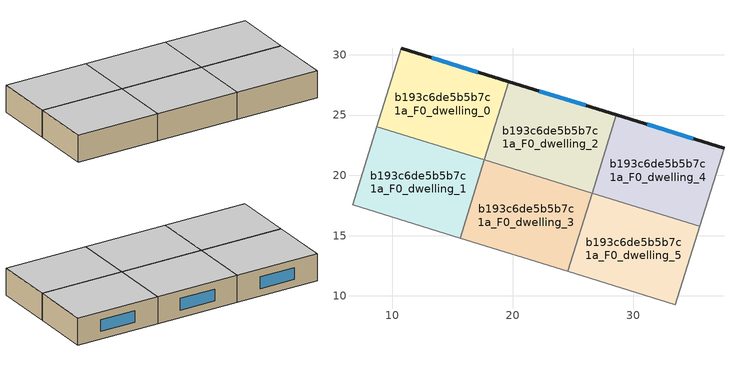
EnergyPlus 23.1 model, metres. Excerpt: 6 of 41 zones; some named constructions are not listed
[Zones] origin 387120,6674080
b193c6de5b5b7c1a_F0_dwelling_0
 floor ground (EU_floor_Construction): 19.66,27.77 17.65,21.28 8.73,24.04 10.74,30.54 z0
 wall outside (EU_wall_Construction): 19.66,27.77 10.74,30.54 z0:3
 wall adiabatic (EU_wall_Construction): 10.74,30.54 8.73,24.04 z0:3
 wall to b193c6de5b5b7c1a_F0_dwelling_1 (EU_wall_Construction): 8.73,24.04 17.65,21.28 z0:3
 wall to b193c6de5b5b7c1a_F0_dwelling_2 (EU_wall_Construction): 17.65,21.28 19.66,27.77 z0:3
 window (EU_Window_Construction): 17.11,28.56 13.29,29.75 z0.86:2.14
 ceiling to b193c6de5b5b7c1a_F1_dwelling_0 (EU_floor_Construction): 17.65,21.28 19.66,27.77 10.74,30.54 8.73,24.04 z3
b193c6de5b5b7c1a_F0_dwelling_1
 floor ground (EU_floor_Construction): 17.65,21.28 15.64,14.79 6.72,17.55 8.73,24.04 z0
 wall adiabatic (EU_wall_Construction): 8.73,24.04 6.72,17.55 15.64,14.79 17.65,21.28 z0:3
 ceiling to b193c6de5b5b7c1a_F1_dwelling_1 (EU_floor_Construction): 15.64,14.79 17.65,21.28 8.73,24.04 6.72,17.55 z3
b193c6de5b5b7c1a_F0_dwelling_2
 floor ground (EU_floor_Construction): 28.59,25.01 26.58,18.52 17.65,21.28 19.66,27.77 z0
 wall outside (EU_wall_Construction): 28.59,25.01 19.66,27.77 z0:3
 wall to b193c6de5b5b7c1a_F0_dwelling_3 (EU_wall_Construction): 17.65,21.28 26.58,18.52 z0:3
 wall to b193c6de5b5b7c1a_F0_dwelling_5 (EU_wall_Construction): 26.58,18.52 28.59,25.01 z0:3
 window (EU_Window_Construction): 26.04,25.8 22.21,26.98 z0.86:2.14
 ceiling to b193c6de5b5b7c1a_F1_dwelling_2 (EU_floor_Construction): 26.58,18.52 28.59,25.01 19.66,27.77 17.65,21.28 z3
b193c6de5b5b7c1a_F0_dwelling_3
 floor ground (EU_floor_Construction): 26.58,18.52 24.57,12.03 15.64,14.79 17.65,21.28 z0
 wall adiabatic (EU_wall_Construction): 17.65,21.28 15.64,14.79 24.57,12.03 z0:3
 wall to b193c6de5b5b7c1a_F0_dwelling_5 (EU_wall_Construction): 24.57,12.03 26.58,18.52 z0:3
 ceiling to b193c6de5b5b7c1a_F1_dwelling_3 (EU_floor_Construction): 24.57,12.03 26.58,18.52 17.65,21.28 15.64,14.79 z3
b193c6de5b5b7c1a_F0_dwelling_4
 floor ground (EU_floor_Construction): 37.52,22.25 35.5,15.76 26.58,18.52 28.59,25.01 z0
 wall outside (EU_wall_Construction): 37.52,22.25 28.59,25.01 z0:3
 wall adiabatic (EU_wall_Construction): 35.5,15.76 37.52,22.25 z0:3
 wall to b193c6de5b5b7c1a_F0_dwelling_5 (EU_wall_Construction): 28.59,25.01 26.58,18.52 35.5,15.76 z0:3
 window (EU_Window_Construction): 34.97,23.04 31.14,24.22 z0.86:2.14
 ceiling to b193c6de5b5b7c1a_F1_dwelling_4 (EU_floor_Construction): 35.5,15.76 37.52,22.25 28.59,25.01 26.58,18.52 z3
b193c6de5b5b7c1a_F0_dwelling_5
 floor ground (EU_floor_Construction): 35.5,15.76 33.49,9.27 24.57,12.03 26.58,18.52 z0
 wall adiabatic (EU_wall_Construction): 24.57,12.03 33.49,9.27 35.5,15.76 z0:3
 ceiling to b193c6de5b5b7c1a_F1_dwelling_5 (EU_floor_Construction): 33.49,9.27 35.5,15.76 26.58,18.52 24.57,12.03 z3
[SCHEDULE:FILE] Column Number=1; Rows to Skip at Top=0; Number of Hours of Data=8760; Column Separator=Comma; Interpolate to Timestep=No; Minutes per Item=60; Adjust Schedule for Daylight Savings=Yes
Name | File
EU_Step8_GainSchedule_b193c6de5b5b7c1a_F4_dwelling_0_f000 | ../../schedules/b193c6de5b5b7c1a/b193c6de5b5b7c1a_F4_dwelling_0_f000_gain.csv
EU_Step8_GainSchedule_b193c6de5b5b7c1a_F4_dwelling_1_f000 | ../../schedules/b193c6de5b5b7c1a/b193c6de5b5b7c1a_F4_dwelling_1_f000_gain.csv
EU_Step8_GainSchedule_b193c6de5b5b7c1a_F4_dwelling_2_f000 | ../../schedules/b193c6de5b5b7c1a/b193c6de5b5b7c1a_F4_dwelling_2_f000_gain.csv
EU_Step8_GainSchedule_b193c6de5b5b7c1a_F4_dwelling_3_f000 | ../../schedules/b193c6de5b5b7c1a/b193c6de5b5b7c1a_F4_dwelling_3_f000_gain.csv
EU_Step8_GainSchedule_b193c6de5b5b7c1a_F4_dwelling_4_f000 | ../../schedules/b193c6de5b5b7c1a/b193c6de5b5b7c1a_F4_dwelling_4_f000_gain.csv
EU_Step8_GainSchedule_b193c6de5b5b7c1a_F4_dwelling_5_f000 | ../../schedules/b193c6de5b5b7c1a/b193c6de5b5b7c1a_F4_dwelling_5_f000_gain.csv
EU_Step8_GainSchedule_b193c6de5b5b7c1a_F5_dwelling_0_f000 | ../../schedules/b193c6de5b5b7c1a/b193c6de5b5b7c1a_F5_dwelling_0_f000_gain.csv
EU_Step8_GainSchedule_b193c6de5b5b7c1a_F5_dwelling_1_f000 | ../../schedules/b193c6de5b5b7c1a/b193c6de5b5b7c1a_F5_dwelling_1_f000_gain.csv
EU_Step8_GainSchedule_b193c6de5b5b7c1a_F5_dwelling_2_f000 | ../../schedules/b193c6de5b5b7c1a/b193c6de5b5b7c1a_F5_dwelling_2_f000_gain.csv
EU_Step8_GainSchedule_b193c6de5b5b7c1a_F5_dwelling_3_f000 | ../../schedules/b193c6de5b5b7c1a/b193c6de5b5b7c1a_F5_dwelling_3_f000_gain.csv
EU_Step8_GainSchedule_b193c6de5b5b7c1a_F5_dwelling_4_f000 | ../../schedules/b193c6de5b5b7c1a/b193c6de5b5b7c1a_F5_dwelling_4_f000_gain.csv
EU_Step8_GainSchedule_b193c6de5b5b7c1a_F5_dwelling_5_f000 | ../../schedules/b193c6de5b5b7c1a/b193c6de5b5b7c1a_F5_dwelling_5_f000_gain.csv
